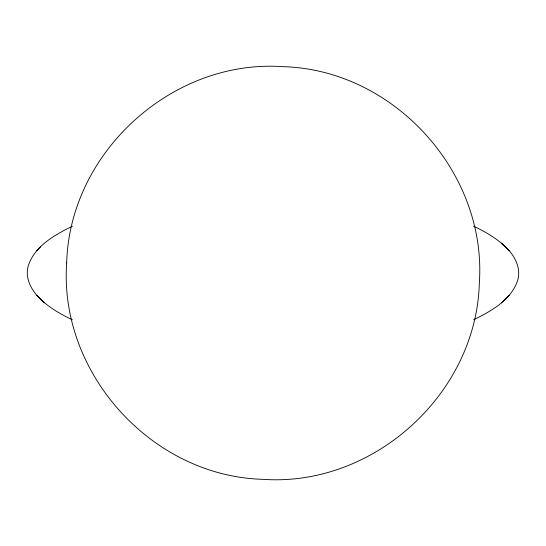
<?xml version="1.0" encoding="UTF-8"?>
<svg xmlns="http://www.w3.org/2000/svg" width="546" height="546" viewBox="0 0 546 546"><rect width="100%" height="100%" fill="white"/><g stroke="black" fill="none" stroke-linecap="round" stroke-linejoin="round"><path stroke-width="0.82" d="M72.42 226.208C54.791 234.862 34.842 245.898 28.296 265.725C24.133 280.173 33.709 294.151 44.554 302.798L36.841 295.325L40.363 299.044M473.58 319.792C491.209 311.138 511.158 300.102 517.704 280.275C521.867 265.827 512.291 251.849 501.446 243.202L509.159 250.675L505.637 246.956M36.787 250.723L40.424 246.901M509.213 295.277L501.392 302.859M473.58 226.208C485.107 231.6 496.3 238.09 505.576 246.901M72.42 319.792C60.893 314.4 49.7 307.91 40.424 299.099M66.68 262.865C58.797 373.409 152.075 476.33 262.865 479.32C373.409 487.203 476.33 393.925 479.32 283.135C487.203 172.591 393.925 69.67 283.135 66.68C172.591 58.797 69.67 152.075 66.68 262.865"/></g></svg>
